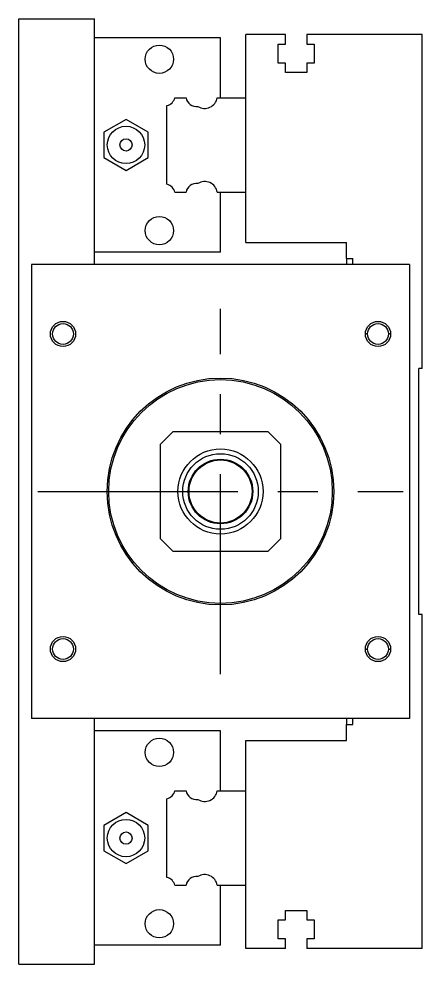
# Model space of a CAD drawing. Extents: x -11 to 902, y -254 to 77.
# Drawn here: x 838.5 to 902.5, y -75 to 75 of the extents above; entities that cross this region are included whole.
import ezdxf

# ---------------------------------------------------------------- set-up
doc = ezdxf.new("R2010")
doc.units = 0
doc.linetypes.add('CENTER', pattern=[50.8, 31.75, -6.35, 6.35, -6.35])
doc.layers.get('0').update_dxf_attribs({"linetype": 'CONTINUOUS'})
doc.layers.add('CENTER', color=1, linetype='CENTER')

msp = doc.modelspace()

# ---------------------------------------------------------------- linework, layer by layer
at = {"color": 7, "linetype": 'CONTINUOUS'}
for p, q in [((838.45, 75), (850.45, 75)), ((838.45, -75), (838.45, 75)), ((850.45, 36), (850.45, 75)), ((880.75, 72.5), (874.45, 72.5)), ((874.45, 62.5), (874.45, 72.5)), ((880.75, 71), (880.75, 72.5)), ((884.15, 72.5), (884.15, 71)), ((902.45, 72.5), (884.15, 72.5)), ((902.45, 19.5), (902.45, 72.5)), ((870.45, 72), (850.45, 72)), ((870.45, 62.5), (870.45, 72)), ((870.45, 62.5), (870.45, 72)), ((879.6, 71), (880.75, 71)), ((879.6, 68), (879.6, 71)), ((884.15, 71), (885.3, 71)), ((885.3, 71), (885.3, 68)), ((880.75, 68), (879.6, 68)), ((880.75, 66.5), (880.75, 68)), ((884.15, 68), (884.15, 66.5)), ((885.3, 68), (884.15, 68)), ((884.15, 66.5), (880.75, 66.5)), ((863.202272, 62.5), (864.97668, 62.5)), ((869.927372, 62.5), (874.45, 62.5)), ((874.45, 47.5), (874.45, 62.5)), ((874.45, 47.5), (874.45, 62.5)), ((861.95, 48.752272), (861.95, 61.247728)), ((855.45, 59.041452), (851.95, 57.020726)), ((858.949999, 57.020726), (855.45, 59.041452)), ((851.95, 57.020726), (851.949999, 52.979274)), ((858.949999, 52.979274), (858.949999, 57.020726)), ((851.949999, 52.979274), (855.45, 50.958548)), ((855.45, 50.958548), (858.949999, 52.979274)), ((863.202272, 47.5), (864.97668, 47.5)), ((869.927372, 47.5), (874.45, 47.5)), ((870.45, 38), (870.45, 47.5)), ((870.45, 38), (870.45, 47.5)), ((874.45, 39.5), (874.45, 47.5)), ((874.45, 39.5), (890.45, 39.5)), ((890.45, 37), (890.45, 39.5)), ((870.45, 38), (850.45, 38)), ((890.45, 37), (891.45, 37)), ((890.45, 37), (890.45, 36)), ((891.45, 36), (891.45, 37)), ((840.45, 36), (840.45, -36)), ((900.45, 36), (840.45, 36)), ((900.45, 36), (900.45, -36)), ((893.8, 25), (893.45, 25)), ((897.45, 25), (897.1, 25)), ((902.45, 19.5), (901.95, 19.5)), ((901.95, -19.5), (901.95, 19.5)), ((862.95, 9.5), (860.95, 7.5)), ((862.95, 9.5), (877.95, 9.5)), ((879.95, 7.5), (877.95, 9.5)), ((860.95, -7.5), (860.95, 7.5)), ((879.95, 7.5), (879.95, -7.5)), ((860.95, -7.5), (862.95, -9.5)), ((877.95, -9.5), (879.95, -7.5)), ((877.95, -9.5), (862.95, -9.5)), ((902.45, -19.5), (901.95, -19.5)), ((902.45, -72.5), (902.45, -19.5)), ((893.45, -25), (893.8, -25)), ((897.1, -25), (897.45, -25)), ((900.45, -36), (840.45, -36)), ((850.45, -75), (850.45, -36)), ((890.45, -36), (890.45, -37)), ((890.45, -37), (891.45, -37)), ((890.45, -39.5), (890.45, -37)), ((891.45, -37), (891.45, -36)), ((870.45, -38), (850.45, -38)), ((870.45, -47.5), (870.45, -38)), ((874.45, -39.5), (890.45, -39.5)), ((874.45, -47.5), (874.45, -39.5)), ((863.202272, -47.5), (864.97668, -47.5)), ((869.927372, -47.5), (874.45, -47.5)), ((874.45, -62.5), (874.45, -47.5)), ((874.45, -62.5), (874.45, -47.5)), ((861.95, -61.247728), (861.95, -48.752272)), ((855.45, -50.958548), (851.95, -52.979274)), ((858.949999, -52.979274), (855.45, -50.958548)), ((851.95, -52.979274), (851.949999, -57.020726)), ((858.949999, -57.020726), (858.949999, -52.979274)), ((851.949999, -57.020726), (855.45, -59.041452)), ((855.45, -59.041452), (858.949999, -57.020726)), ((863.202272, -62.5), (864.97668, -62.5)), ((869.927372, -62.5), (874.45, -62.5)), ((870.45, -72), (870.45, -62.5)), ((874.45, -72.5), (874.45, -62.5)), ((880.75, -66.5), (884.15, -66.5)), ((880.75, -68), (880.75, -66.5)), ((884.15, -66.5), (884.15, -68)), ((879.6, -68), (880.75, -68)), ((879.6, -71), (879.6, -68)), ((884.15, -68), (885.3, -68)), ((885.3, -68), (885.3, -71)), ((870.45, -72), (850.45, -72)), ((880.75, -71), (879.6, -71)), ((880.75, -72.5), (880.75, -71)), ((885.3, -71), (884.15, -71)), ((884.15, -71), (884.15, -72.5)), ((880.75, -72.5), (874.45, -72.5)), ((902.45, -72.5), (884.15, -72.5)), ((838.45, -75), (850.45, -75))]:
    msp.add_line(p, q, dxfattribs=at)
for centre, radius in [((860.749999, 68.6), 2.25), ((855.45, 55), 2.97), ((855.45, 55), 0.97), ((860.749999, 41.4), 2.25), ((845.45, 25), 1.65), ((895.45, 25), 1.65), ((870.45, 0), 18), ((870.45, 0), 17.75), ((870.45, 0), 6.75), ((870.45, 0), 6), ((870.45, 0), 5.125), ((870.45, 0), 5), ((845.45, -25), 1.65), ((895.45, -25), 1.65), ((860.749999, -41.4), 2.25), ((855.45, -55), 2.97), ((855.45, -55), 0.97), ((860.749999, -68.6), 2.25)]:
    msp.add_circle(centre, radius, dxfattribs=at)
at = {"color": 3, "linetype": 'CONTINUOUS'}
for centre in [(845.45, 25), (895.45, 25), (845.45, -25), (895.45, -25)]:
    msp.add_circle(centre, 2, dxfattribs=at)
at = {"color": 7, "linetype": 'CONTINUOUS'}
for centre, radius, start, end in [((861.55, 62.9), 1.7, 283.608961, 346.391039), ((866.65, 62.8), 1.7, 190.164249, 277.540197), ((867.95, 62.8), 2, 237.42103, 351.373073), ((861.55, 47.1), 1.7, 13.608961, 76.391039), ((866.65, 47.2), 1.7, 82.459803, 169.835751), ((867.95, 47.2), 2, 8.626927, 122.57897), ((861.55, -47.1), 1.7, 283.608961, 346.391039), ((866.65, -47.2), 1.7, 190.164249, 277.540197), ((867.95, -47.2), 2, 237.42103, 351.373073), ((861.55, -62.9), 1.7, 13.608961, 76.391039), ((866.65, -62.8), 1.7, 82.459803, 169.835751), ((867.95, -62.8), 2, 8.626927, 122.57897)]:
    msp.add_arc(centre, radius, start, end, dxfattribs=at)
at = {"layer": 'CENTER', "color": 1, "linetype": 'CENTER'}
for p, q in [((870.45, -29), (870.45, 29)), ((841.45, 0), (899.45, 0))]:
    msp.add_line(p, q, dxfattribs=at)

doc.saveas('drawing.dxf')
